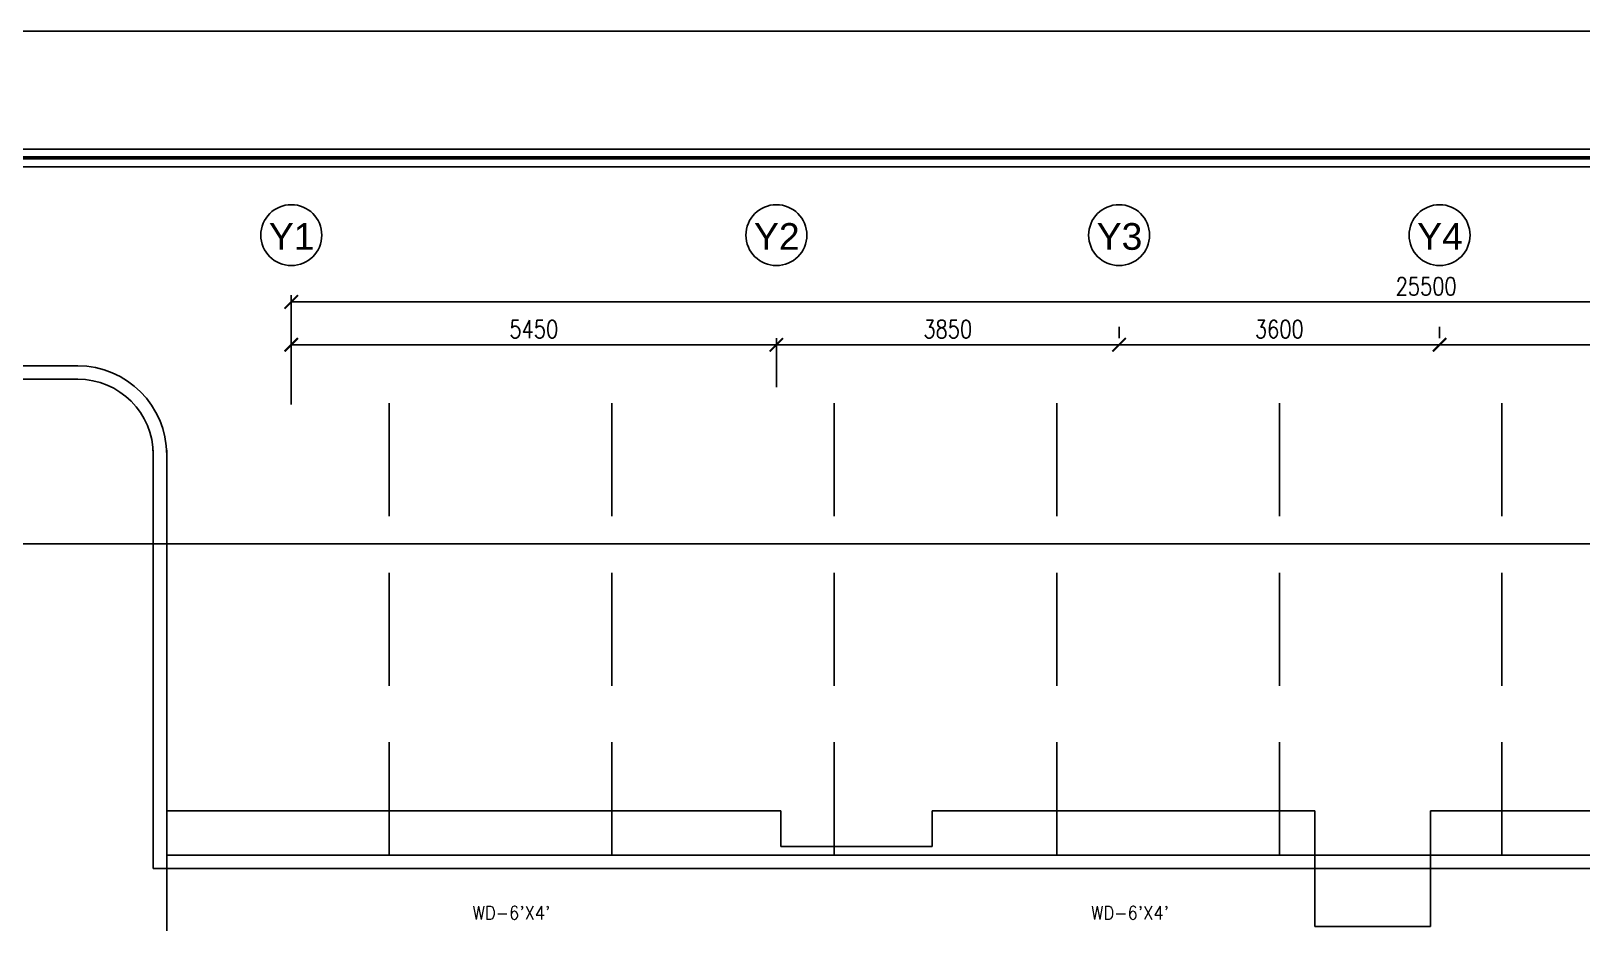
# Model space of a CAD drawing. Header units: millimetres. Extents: x -1288794 to 352264, y -1971533 to -1569871.
# Drawn here: x 156692 to 174116, y -1579894 to -1569871 of the extents above; entities that cross this region are included whole.
import ezdxf
from ezdxf.enums import TextEntityAlignment as Align

# ---------------------------------------------------------------- set-up
doc = ezdxf.new("R2010")
doc.units = ezdxf.units.MM
doc.header["$LTSCALE"] = 500
doc.header["$PDMODE"] = 34
for name, pattern in [('CENTER', [50.8, 31.75, -6.35, 6.35, -6.35]), ('DASHED', [19.05, 12.7, -6.35]), ('DASHED2', [9.525, 6.35, -3.175])]:
    doc.linetypes.add(name, pattern=pattern)
for name, color, linetype in [('A-ANNO-DIMS', 1, 'Continuous'), ('A-ANNO-SYMB', 33, 'Continuous'), ('A-ANNO-TEXT', 8, 'Continuous'), ('A-AREA', 8, 'CENTER'), ('A-FLOR-OVHD', 4, 'DASHED2'), ('L-WALK', 8, 'Continuous'), ('LOGO LINE', 7, 'Continuous'), ('LOGO1LINE', 7, 'Continuous')]:
    doc.layers.add(name, color=color, linetype=linetype)
doc.styles.add('ROMANS', font='romans.shx', dxfattribs={"width": 0.8})
doc.styles.add('SANSSERIF', font='sas_____.pfb')
doc.dimstyles.new('100 of DIM2', dxfattribs={"dimscale": 0, "dimtxt": 200, "dimasz": 150, "dimexe": 75, "dimexo": 200, "dimgap": 75, "dimtad": 1, "dimdec": 0, "dimrnd": 5, "dimzin": 0, "dimdsep": 46, "dimtxsty": 'ROMANS', "dimblk": 'ARCHTICK', "dimcen": 100, "dimclrd": 94, "dimclre": 94, "dimclrt": 2, "dimadec": 0, "dimazin": 0, "dimtfac": 1, "dimtdec": 0, "dimtofl": 0, "dimtmove": 2, "dimatfit": 3, "dimldrblk": 'OPEN90', "dimfxl": 75, "dimtolj": 1, "dimtzin": 0, "dimarcsym": 0})

# ---------------------------------------------------------------- blocks, each defined once
blk = doc.blocks.new('_ArchTick')
at = {"color": 0, "linetype": 'ByBlock', "const_width": 0.15}
blk.add_lwpolyline([(-0.5, -0.5), (0.5, 0.5)], dxfattribs=at)
blk = doc.blocks.new('*D102')
at = {"layer": 'A-ANNO-DIMS', "color": 94, "lineweight": -2, "ltscale": 3, "transparency": 16777216}
for p, q in [((168916, -1573196), (168916, -1573321)), ((172516, -1573196), (172516, -1573321)), ((168916, -1573396), (172516, -1573396))]:
    blk.add_line(p, q, dxfattribs=at)
at = {"layer": 'Defpoints', "color": 0, "ltscale": 3, "transparency": 16777216}
for p in [(168916, -1573396), (172516, -1573396), (172516, -1573396)]:
    blk.add_point(p, dxfattribs=at)
at = {"layer": 'A-ANNO-DIMS', "color": 94, "lineweight": -2, "ltscale": 3, "transparency": 16777216, "xscale": 150, "yscale": 150, "zscale": 150, "rotation": 180}
blk.add_blockref('_ArchTick', (168916, -1573396), dxfattribs=at)
at = {"layer": 'A-ANNO-DIMS', "color": 94, "lineweight": -2, "ltscale": 3, "transparency": 16777216, "xscale": 150, "yscale": 150, "zscale": 150}
blk.add_blockref('_ArchTick', (172516, -1573396), dxfattribs=at)
at = {"layer": 'A-ANNO-DIMS', "color": 2, "ltscale": 3, "transparency": 16777216, "insert": (170716, -1573221), "char_height": 200, "attachment_point": 5, "style": 'ROMANS'}
blk.add_mtext('\\A1;3600', dxfattribs=at)
blk = doc.blocks.new('_Open90')
at = {"color": 0, "linetype": 'ByBlock', "lineweight": -2}
for p, q in [((0, 0), (-1, 0)), ((-0.5, 0.5), (0, 0)), ((0, 0), (-0.5, -0.5))]:
    blk.add_line(p, q, dxfattribs=at)
blk = doc.blocks.new('*D104')
at = {"layer": 'A-ANNO-DIMS', "color": 94, "lineweight": -2, "ltscale": 3, "transparency": 16777216}
for p, q in [((159616, -1573871), (159616, -1573321)), ((159616, -1573396), (165066, -1573396)), ((165066, -1573871), (165066, -1573321))]:
    blk.add_line(p, q, dxfattribs=at)
at = {"layer": 'Defpoints', "color": 0, "ltscale": 3, "transparency": 16777216}
for p in [(165066, -1573396), (159616, -1574071), (165066, -1574071)]:
    blk.add_point(p, dxfattribs=at)
at = {"layer": 'A-ANNO-DIMS', "color": 94, "lineweight": -2, "ltscale": 3, "transparency": 16777216, "xscale": 150, "yscale": 150, "zscale": 150, "rotation": 180}
blk.add_blockref('_ArchTick', (159616, -1573396), dxfattribs=at)
at = {"layer": 'A-ANNO-DIMS', "color": 94, "lineweight": -2, "ltscale": 3, "transparency": 16777216, "xscale": 150, "yscale": 150, "zscale": 150}
blk.add_blockref('_ArchTick', (165066, -1573396), dxfattribs=at)
at = {"layer": 'A-ANNO-DIMS', "color": 2, "ltscale": 3, "transparency": 16777216, "insert": (162341, -1573221), "char_height": 200, "attachment_point": 5, "style": 'ROMANS'}
blk.add_mtext('\\A1;5450', dxfattribs=at)
blk = doc.blocks.new('*D105')
at = {"layer": 'A-ANNO-DIMS', "color": 94, "lineweight": -2, "ltscale": 3, "transparency": 16777216}
for p, q in [((168916, -1573196), (168916, -1573321)), ((165066, -1573871), (165066, -1573321)), ((165066, -1573396), (168916, -1573396))]:
    blk.add_line(p, q, dxfattribs=at)
at = {"layer": 'Defpoints', "color": 0, "ltscale": 3, "transparency": 16777216}
for p in [(168916, -1573396), (168916, -1573396), (165066, -1574071)]:
    blk.add_point(p, dxfattribs=at)
at = {"layer": 'A-ANNO-DIMS', "color": 94, "lineweight": -2, "ltscale": 3, "transparency": 16777216, "xscale": 150, "yscale": 150, "zscale": 150, "rotation": 180}
blk.add_blockref('_ArchTick', (165066, -1573396), dxfattribs=at)
at = {"layer": 'A-ANNO-DIMS', "color": 94, "lineweight": -2, "ltscale": 3, "transparency": 16777216, "xscale": 150, "yscale": 150, "zscale": 150}
blk.add_blockref('_ArchTick', (168916, -1573396), dxfattribs=at)
at = {"layer": 'A-ANNO-DIMS', "color": 2, "ltscale": 3, "transparency": 16777216, "insert": (166991, -1573221), "char_height": 200, "attachment_point": 5, "style": 'ROMANS'}
blk.add_mtext('\\A1;3850', dxfattribs=at)
blk = doc.blocks.new('*D106')
at = {"layer": 'A-ANNO-DIMS', "color": 94, "lineweight": -2, "ltscale": 3, "transparency": 16777216}
for p, q in [((172516, -1573196), (172516, -1573321)), ((177466, -1573196), (177466, -1573321)), ((172516, -1573396), (177466, -1573396))]:
    blk.add_line(p, q, dxfattribs=at)
at = {"layer": 'Defpoints', "color": 0, "ltscale": 3, "transparency": 16777216}
for p in [(172516, -1573396), (177466, -1573396), (177466, -1573396)]:
    blk.add_point(p, dxfattribs=at)
at = {"layer": 'A-ANNO-DIMS', "color": 94, "lineweight": -2, "ltscale": 3, "transparency": 16777216, "xscale": 150, "yscale": 150, "zscale": 150, "rotation": 180}
blk.add_blockref('_ArchTick', (172516, -1573396), dxfattribs=at)
at = {"layer": 'A-ANNO-DIMS', "color": 94, "lineweight": -2, "ltscale": 3, "transparency": 16777216, "xscale": 150, "yscale": 150, "zscale": 150}
blk.add_blockref('_ArchTick', (177466, -1573396), dxfattribs=at)
at = {"layer": 'A-ANNO-DIMS', "color": 2, "ltscale": 3, "transparency": 16777216, "insert": (174991, -1573221), "char_height": 200, "attachment_point": 5, "style": 'ROMANS'}
blk.add_mtext('\\A1;4950', dxfattribs=at)
blk = doc.blocks.new('*D107')
at = {"layer": 'A-ANNO-DIMS', "color": 94, "lineweight": -2, "ltscale": 3, "transparency": 16777216}
for p, q in [((159616, -1574066), (159616, -1572840)), ((185116, -1574066), (185116, -1572840)), ((159616, -1572915), (185116, -1572915))]:
    blk.add_line(p, q, dxfattribs=at)
at = {"layer": 'Defpoints', "color": 0, "ltscale": 3, "transparency": 16777216}
for p in [(185116, -1572915), (159616, -1574266), (185116, -1574266)]:
    blk.add_point(p, dxfattribs=at)
at = {"layer": 'A-ANNO-DIMS', "color": 94, "lineweight": -2, "ltscale": 3, "transparency": 16777216, "xscale": 150, "yscale": 150, "zscale": 150, "rotation": 180}
blk.add_blockref('_ArchTick', (159616, -1572915), dxfattribs=at)
at = {"layer": 'A-ANNO-DIMS', "color": 94, "lineweight": -2, "ltscale": 3, "transparency": 16777216, "xscale": 150, "yscale": 150, "zscale": 150}
blk.add_blockref('_ArchTick', (185116, -1572915), dxfattribs=at)
at = {"layer": 'A-ANNO-DIMS', "color": 2, "ltscale": 3, "transparency": 16777216, "insert": (172366, -1572740), "char_height": 200, "attachment_point": 5, "style": 'ROMANS'}
blk.add_mtext('\\A1;25500', dxfattribs=at)

msp = doc.modelspace()

# ---------------------------------------------------------------- linework, layer by layer
at = {"layer": 'A-ANNO-SYMB', "ltscale": 3}
for centre in [(159616.3, -1572164.6), (165066.3, -1572164.6), (168916.3, -1572164.6), (172516.3, -1572164.6)]:
    msp.add_circle(centre, 342.2, dxfattribs=at)
at = {"layer": 'A-AREA', "ltscale": 15}
msp.add_line((155216.3, -1575632.8), (187316.3, -1575632.8), dxfattribs=at)
at = {"layer": 'A-FLOR-OVHD', "ltscale": 3}
msp.add_lwpolyline([(180816.3, -1578632.8), (172416.3, -1578632.8), (172416.3, -1579932.8), (171116.3, -1579932.8), (171116.3, -1578632.8), (166816.3, -1578632.8), (166816.3, -1579032.8), (165116.3, -1579032.8), (165116.3, -1578632.8), (158216.3, -1578632.8), (158216.3, -1588282.8), (157216.3, -1588282.8), (157216.3, -1592782.8)], dxfattribs=at)
at = {"layer": 'L-WALK', "ltscale": 15}
for p, q in [((154802.1, -1573632.8), (157216.3, -1573632.8)), ((154802.1, -1573782.8), (157216.3, -1573782.8))]:
    msp.add_line(p, q, dxfattribs=at)
at = {"layer": 'L-WALK', "linetype": 'DASHED', "ltscale": 0.2}
for p, q in [((160716.3, -1579132.8), (160716.3, -1573632.8)), ((163216.3, -1579132.8), (163216.3, -1573632.8)), ((165716.3, -1579132.8), (165716.3, -1573632.8)), ((168216.3, -1579132.8), (168216.3, -1573632.8)), ((170716.3, -1579132.8), (170716.3, -1573632.8)), ((173216.3, -1579132.8), (173216.3, -1573632.8))]:
    msp.add_line(p, q, dxfattribs=at)
at = {"layer": 'L-WALK', "ltscale": 3}
for p, q in [((158066.3, -1579282.8), (158066.3, -1574581.5)), ((158216.3, -1579132.8), (158216.3, -1574581.5)), ((158216.3, -1579132.8), (180716.3, -1579132.8)), ((158066.3, -1579282.8), (180861.3, -1579282.8))]:
    msp.add_line(p, q, dxfattribs=at)
for radius in [1000, 850]:
    msp.add_arc((157216.3, -1574632.8), radius, 0, 90, dxfattribs=at)
at = {"layer": 'LOGO LINE'}
msp.add_lwpolyline([(213752.5, -1625558), (134994.5, -1625558), (134994.5, -1569870.5), (213752.5, -1569870.5)], close=True, dxfattribs=at)
at = {"layer": 'LOGO1LINE'}
for points in [[(212426.6, -1624232.1), (136320.4, -1624232.1), (136320.4, -1571196.4), (212426.6, -1571196.4)], [(202117.9, -1624033.3), (136519.2, -1624033.3), (136519.2, -1571395.3), (202117.9, -1571395.3)]]:
    msp.add_lwpolyline(points, close=True, dxfattribs=at)
at = {"layer": 'LOGO1LINE', "const_width": 39.8}
msp.add_lwpolyline([(212327.2, -1624132.7), (136419.8, -1624132.7), (136419.8, -1571295.9), (212327.2, -1571295.9)], close=True, dxfattribs=at)

# ---------------------------------------------------------------- texts
at = {"layer": 'A-ANNO-TEXT', "style": 'SANSSERIF'}
for s, p in [('Y1', (159620.9, -1572329.2)), ('Y2', (165070.9, -1572329.2)), ('Y3', (168920.9, -1572329.2)), ('Y4', (172520.9, -1572329.2))]:
    msp.add_text(s, height=300, dxfattribs=at).set_placement(p, align=Align.CENTER)
at = {"layer": 'A-ANNO-TEXT', "style": 'ROMANS', "width": 0.9}
for p in [(161651.4, -1579854.7), (168600.4, -1579854.7)]:
    msp.add_text("WD-6'X4'", height=150, dxfattribs=at).set_placement(p)

# ---------------------------------------------------------------- dimensions: what is measured, and where the dimension line sits
at = {"layer": 'A-ANNO-DIMS', "ltscale": 3}
for base, p1, p2, picture, middle in [((185116.3, -1572915.4), (159616.3, -1574266.1), (185116.3, -1574266.1), '*D107', (172366.3, -1572740.4)), ((165066.3, -1573395.6), (159616.3, -1574070.9), (165066.3, -1574070.9), '*D104', (162341.3, -1573220.6)), ((168916.3, -1573395.6), (165066.3, -1574070.9), (168916.3, -1573395.6), '*D105', (166991.3, -1573220.6)), ((172516.3, -1573395.6), (168916.3, -1573395.6), (172516.3, -1573395.6), '*D102', (170716.3, -1573220.6)), ((177466.3, -1573395.6), (172516.3, -1573395.6), (177466.3, -1573395.6), '*D106', (174991.3, -1573220.6))]:
    dim = msp.add_linear_dim(base=base, p1=p1, p2=p2, dimstyle='100 of DIM2', override={"dimscale": 1}, dxfattribs=at)
    dim.commit()
    dim.dimension.update_dxf_attribs({"geometry": picture, "text_midpoint": middle})

doc.saveas('drawing.dxf')
